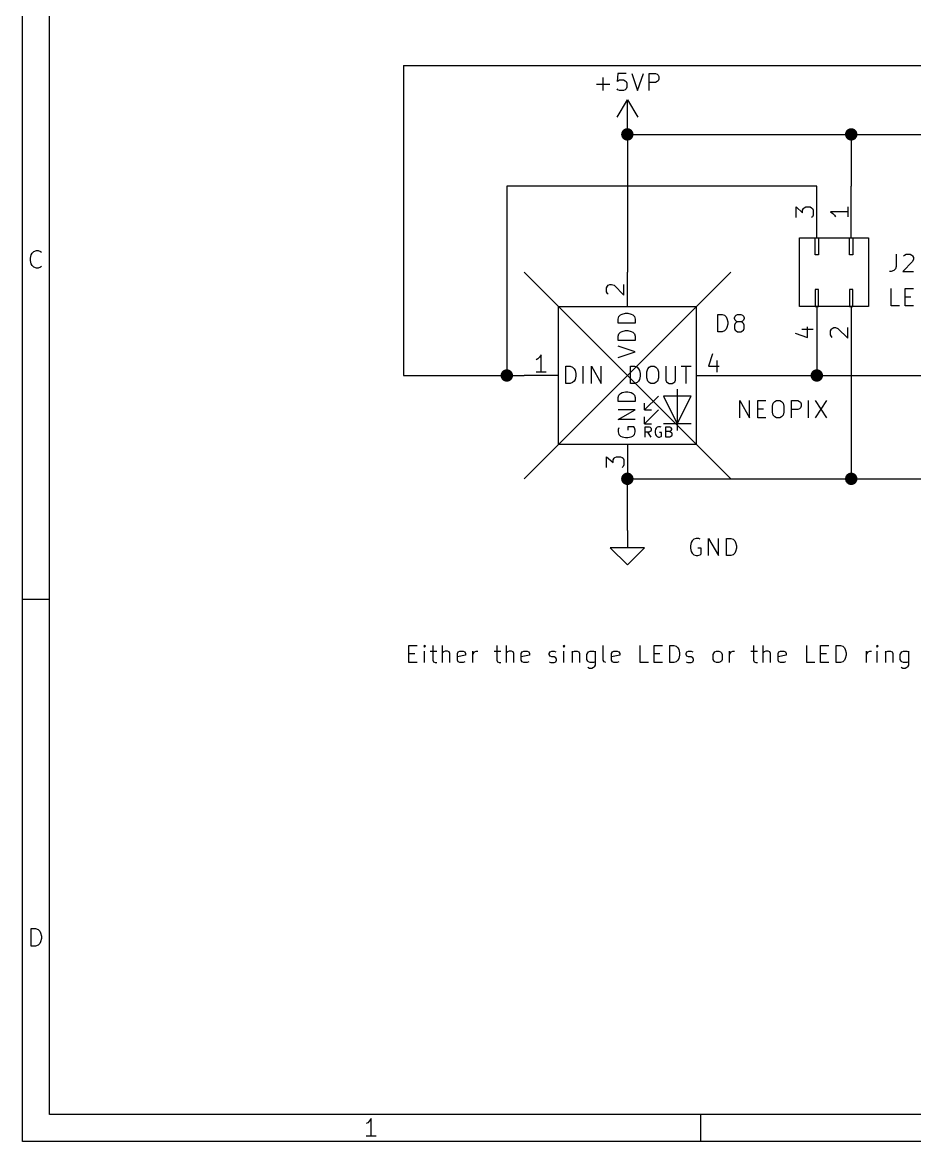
# Model space of a CAD drawing. Extents: x 0.4 to 11.3, y -7.9 to -0.4.
# Drawn here: x 0.394 to 2.984, y -7.874 to -4.625 of the extents above; entities that cross this region are included whole.
import ezdxf

# ---------------------------------------------------------------- set-up
doc = ezdxf.new("R2010")
doc.units = 0
doc.header["$MEASUREMENT"] = 0
for name, color, linetype in [('BLUE3', 171, 'CONTINUOUS'), ('CYAN2', 4, 'CONTINUOUS'), ('GRAY3', 9, 'CONTINUOUS'), ('GREEN3', 91, 'CONTINUOUS'), ('LORANGE', 41, 'CONTINUOUS'), ('LYELLOW', 51, 'CONTINUOUS'), ('RED2', 1, 'CONTINUOUS'), ('RED3', 11, 'CONTINUOUS'), ('WHITE', 7, 'CONTINUOUS')]:
    doc.layers.add(name, color=color, linetype=linetype)

msp = doc.modelspace()

# ---------------------------------------------------------------- linework, layer by layer
at = {"layer": 'BLUE3', "linetype": 'CONTINUOUS'}
for p, q in [((1.51601, -6.48371), (1.51601, -6.43371)), ((1.51601, -6.43371), (1.53982, -6.43371)), ((1.56125, -6.43371), (1.55887, -6.43609)), ((1.56363, -6.43609), (1.56125, -6.43371)), ((1.56125, -6.43371), (1.56125, -6.43847)), ((1.58506, -6.43371), (1.58506, -6.47657)), ((1.61363, -6.48371), (1.61363, -6.43371)), ((1.77077, -6.43371), (1.77077, -6.47657)), ((1.79934, -6.48371), (1.79934, -6.43371)), ((1.96601, -6.43371), (1.96363, -6.43609)), ((1.96839, -6.43609), (1.96601, -6.43371)), ((1.96601, -6.43371), (1.96601, -6.43847)), ((2.08029, -6.47657), (2.08029, -6.43371)), ((2.18743, -6.48371), (2.18743, -6.43371)), ((2.22791, -6.48371), (2.22791, -6.43371)), ((2.22791, -6.43371), (2.25172, -6.43371)), ((2.27315, -6.48371), (2.27315, -6.43371)), ((2.27315, -6.43371), (2.28505, -6.43371)), ((2.28505, -6.43371), (2.29219, -6.43609)), ((2.516, -6.43371), (2.516, -6.47657)), ((2.54457, -6.48371), (2.54457, -6.43371)), ((2.67076, -6.48371), (2.67076, -6.43371)), ((2.71124, -6.48371), (2.71124, -6.43371)), ((2.71124, -6.43371), (2.73505, -6.43371)), ((2.75647, -6.48371), (2.75647, -6.43371)), ((2.75647, -6.43371), (2.76838, -6.43371)), ((2.76838, -6.43371), (2.77552, -6.43609)), ((2.87552, -6.43371), (2.87314, -6.43609)), ((2.8779, -6.43609), (2.87552, -6.43371)), ((2.87552, -6.43371), (2.87552, -6.43847)), ((1.51601, -6.45752), (1.53268, -6.45752)), ((1.55887, -6.43609), (1.56125, -6.43847)), ((1.56125, -6.43847), (1.56363, -6.43609)), ((1.56125, -6.48371), (1.56125, -6.45038)), ((1.57792, -6.45038), (1.59696, -6.45038)), ((1.61601, -6.45276), (1.61363, -6.45514)), ((1.62078, -6.45038), (1.61601, -6.45276)), ((1.62792, -6.45038), (1.62078, -6.45038)), ((1.63268, -6.45276), (1.62792, -6.45038)), ((1.63506, -6.45752), (1.63268, -6.45276)), ((1.63506, -6.48371), (1.63506, -6.45752)), ((1.65649, -6.45752), (1.65887, -6.45276)), ((1.65649, -6.47657), (1.65649, -6.45752)), ((1.6803, -6.46228), (1.65649, -6.46704)), ((1.65887, -6.45276), (1.66363, -6.45038)), ((1.66363, -6.45038), (1.67315, -6.45038)), ((1.67315, -6.45038), (1.67791, -6.45276)), ((1.67791, -6.45276), (1.6803, -6.45752)), ((1.6803, -6.45752), (1.6803, -6.46228)), ((1.70172, -6.48371), (1.70172, -6.45038)), ((1.70172, -6.4599), (1.70411, -6.45514)), ((1.70411, -6.45514), (1.70649, -6.45276)), ((1.70649, -6.45276), (1.71125, -6.45038)), ((1.71125, -6.45038), (1.71601, -6.45038)), ((1.76363, -6.45038), (1.78268, -6.45038)), ((1.80172, -6.45276), (1.79934, -6.45514)), ((1.80649, -6.45038), (1.80172, -6.45276)), ((1.81363, -6.45038), (1.80649, -6.45038)), ((1.81839, -6.45276), (1.81363, -6.45038)), ((1.82077, -6.45752), (1.81839, -6.45276)), ((1.82077, -6.48371), (1.82077, -6.45752)), ((1.8422, -6.45752), (1.84458, -6.45276)), ((1.8422, -6.47657), (1.8422, -6.45752)), ((1.86601, -6.46228), (1.8422, -6.46704)), ((1.84458, -6.45276), (1.84934, -6.45038)), ((1.84934, -6.45038), (1.85887, -6.45038)), ((1.85887, -6.45038), (1.86363, -6.45276)), ((1.86363, -6.45276), (1.86601, -6.45752)), ((1.86601, -6.45752), (1.86601, -6.46228)), ((1.92315, -6.45752), (1.92553, -6.45276)), ((1.92315, -6.4599), (1.92315, -6.45752)), ((1.92553, -6.46466), (1.92315, -6.4599)), ((1.92553, -6.45276), (1.9303, -6.45038)), ((1.9303, -6.46704), (1.92553, -6.46466)), ((1.9303, -6.45038), (1.93744, -6.45038)), ((1.93744, -6.45038), (1.9422, -6.45276)), ((1.96363, -6.43609), (1.96601, -6.43847)), ((1.96601, -6.43847), (1.96839, -6.43609)), ((1.96601, -6.48371), (1.96601, -6.45038)), ((1.98982, -6.45038), (1.98982, -6.48371)), ((1.98982, -6.45514), (1.9922, -6.45276)), ((1.9922, -6.45276), (1.99696, -6.45038)), ((1.99696, -6.45038), (2.00411, -6.45038)), ((2.00411, -6.45038), (2.00887, -6.45276)), ((2.00887, -6.45276), (2.01125, -6.45752)), ((2.01125, -6.45752), (2.01125, -6.48371)), ((2.03268, -6.4599), (2.03506, -6.45514)), ((2.03268, -6.47419), (2.03268, -6.4599)), ((2.03506, -6.45514), (2.03744, -6.45276)), ((2.03744, -6.45276), (2.0422, -6.45038)), ((2.0422, -6.45038), (2.05172, -6.45038)), ((2.05172, -6.45038), (2.05648, -6.45276)), ((2.05648, -6.45038), (2.05648, -6.49085)), ((2.1041, -6.45752), (2.10648, -6.45276)), ((2.1041, -6.47657), (2.1041, -6.45752)), ((2.12791, -6.46228), (2.1041, -6.46704)), ((2.10648, -6.45276), (2.11124, -6.45038)), ((2.11124, -6.45038), (2.12077, -6.45038)), ((2.12077, -6.45038), (2.12553, -6.45276)), ((2.12553, -6.45276), (2.12791, -6.45752)), ((2.12791, -6.45752), (2.12791, -6.46228)), ((2.22791, -6.45752), (2.24458, -6.45752)), ((2.29219, -6.43609), (2.29696, -6.44085)), ((2.29696, -6.44085), (2.29934, -6.44561)), ((2.29934, -6.44561), (2.30172, -6.45514)), ((2.30172, -6.46228), (2.29934, -6.4718)), ((2.30172, -6.45514), (2.30172, -6.46228)), ((2.32077, -6.45752), (2.32315, -6.45276)), ((2.32077, -6.4599), (2.32077, -6.45752)), ((2.32315, -6.46466), (2.32077, -6.4599)), ((2.32315, -6.45276), (2.32791, -6.45038)), ((2.32791, -6.46704), (2.32315, -6.46466)), ((2.32791, -6.45038), (2.33505, -6.45038)), ((2.33505, -6.45038), (2.33981, -6.45276)), ((2.39934, -6.4599), (2.40172, -6.45514)), ((2.39934, -6.47419), (2.39934, -6.4599)), ((2.40172, -6.45514), (2.4041, -6.45276)), ((2.4041, -6.45276), (2.40886, -6.45038)), ((2.40886, -6.45038), (2.416, -6.45038)), ((2.416, -6.45038), (2.42076, -6.45276)), ((2.42076, -6.45276), (2.42315, -6.45514)), ((2.42315, -6.45514), (2.42553, -6.4599)), ((2.42553, -6.4599), (2.42553, -6.47419)), ((2.44695, -6.48371), (2.44695, -6.45038)), ((2.44695, -6.4599), (2.44933, -6.45514)), ((2.44933, -6.45514), (2.45172, -6.45276)), ((2.45172, -6.45276), (2.45648, -6.45038)), ((2.45648, -6.45038), (2.46124, -6.45038)), ((2.50886, -6.45038), (2.52791, -6.45038)), ((2.54695, -6.45276), (2.54457, -6.45514)), ((2.55172, -6.45038), (2.54695, -6.45276)), ((2.55886, -6.45038), (2.55172, -6.45038)), ((2.56362, -6.45276), (2.55886, -6.45038)), ((2.566, -6.45752), (2.56362, -6.45276)), ((2.566, -6.48371), (2.566, -6.45752)), ((2.58743, -6.45752), (2.58981, -6.45276)), ((2.58743, -6.47657), (2.58743, -6.45752)), ((2.61124, -6.46228), (2.58743, -6.46704)), ((2.58981, -6.45276), (2.59457, -6.45038)), ((2.59457, -6.45038), (2.60409, -6.45038)), ((2.60409, -6.45038), (2.60885, -6.45276)), ((2.60885, -6.45276), (2.61124, -6.45752)), ((2.61124, -6.45752), (2.61124, -6.46228)), ((2.71124, -6.45752), (2.72791, -6.45752)), ((2.77552, -6.43609), (2.78028, -6.44085)), ((2.78028, -6.44085), (2.78267, -6.44561)), ((2.78267, -6.44561), (2.78504, -6.45514)), ((2.78504, -6.46228), (2.78267, -6.4718)), ((2.78504, -6.45514), (2.78504, -6.46228)), ((2.84457, -6.48371), (2.84457, -6.45038)), ((2.84457, -6.4599), (2.84695, -6.45514)), ((2.84695, -6.45514), (2.84933, -6.45276)), ((2.84933, -6.45276), (2.85409, -6.45038)), ((2.85409, -6.45038), (2.85885, -6.45038)), ((2.87314, -6.43609), (2.87552, -6.43847)), ((2.87552, -6.43847), (2.8779, -6.43609)), ((2.87552, -6.48371), (2.87552, -6.45038)), ((2.89933, -6.45038), (2.89933, -6.48371)), ((2.89933, -6.45514), (2.90171, -6.45276)), ((2.90171, -6.45276), (2.90648, -6.45038)), ((2.90648, -6.45038), (2.91362, -6.45038)), ((2.91362, -6.45038), (2.91838, -6.45276)), ((2.91838, -6.45276), (2.92076, -6.45752)), ((2.92076, -6.45752), (2.92076, -6.48371)), ((2.94219, -6.4599), (2.94457, -6.45514)), ((2.94219, -6.47419), (2.94219, -6.4599)), ((2.94457, -6.45514), (2.94695, -6.45276)), ((2.94695, -6.45276), (2.95171, -6.45038)), ((2.95171, -6.45038), (2.96124, -6.45038)), ((2.96124, -6.45038), (2.966, -6.45276)), ((2.966, -6.45038), (2.966, -6.49085)), ((1.53982, -6.48371), (1.51601, -6.48371)), ((1.58506, -6.47657), (1.58744, -6.48133)), ((1.58744, -6.48133), (1.5922, -6.48371)), ((1.5922, -6.48371), (1.59696, -6.48371)), ((1.65887, -6.48133), (1.65649, -6.47657)), ((1.66363, -6.48371), (1.65887, -6.48133)), ((1.67315, -6.48371), (1.66363, -6.48371)), ((1.67791, -6.48133), (1.67315, -6.48371)), ((1.77077, -6.47657), (1.77315, -6.48133)), ((1.77315, -6.48133), (1.77792, -6.48371)), ((1.77792, -6.48371), (1.78268, -6.48371)), ((1.84458, -6.48133), (1.8422, -6.47657)), ((1.84934, -6.48371), (1.84458, -6.48133)), ((1.85887, -6.48371), (1.84934, -6.48371)), ((1.86363, -6.48133), (1.85887, -6.48371)), ((1.92315, -6.48133), (1.92791, -6.48371)), ((1.92791, -6.48371), (1.93744, -6.48371)), ((1.93744, -6.46704), (1.9303, -6.46704)), ((1.9422, -6.46943), (1.93744, -6.46704)), ((1.93744, -6.48371), (1.9422, -6.48133)), ((1.94458, -6.47419), (1.9422, -6.46943)), ((1.9422, -6.48133), (1.94458, -6.47657)), ((1.94458, -6.47657), (1.94458, -6.47419)), ((2.03506, -6.47895), (2.03268, -6.47419)), ((2.03744, -6.48133), (2.03506, -6.47895)), ((2.03982, -6.50038), (2.03506, -6.498)), ((2.0422, -6.48371), (2.03744, -6.48133)), ((2.05172, -6.48371), (2.0422, -6.48371)), ((2.05172, -6.498), (2.04696, -6.50038)), ((2.05648, -6.48133), (2.05172, -6.48371)), ((2.0541, -6.49561), (2.05172, -6.498)), ((2.05648, -6.49085), (2.0541, -6.49561)), ((2.08267, -6.48133), (2.08029, -6.47657)), ((2.08744, -6.48371), (2.08267, -6.48133)), ((2.10648, -6.48133), (2.1041, -6.47657)), ((2.11124, -6.48371), (2.10648, -6.48133)), ((2.12077, -6.48371), (2.11124, -6.48371)), ((2.12553, -6.48133), (2.12077, -6.48371)), ((2.21124, -6.48371), (2.18743, -6.48371)), ((2.25172, -6.48371), (2.22791, -6.48371)), ((2.28505, -6.48371), (2.27315, -6.48371)), ((2.29219, -6.48133), (2.28505, -6.48371)), ((2.29696, -6.47657), (2.29219, -6.48133)), ((2.29934, -6.4718), (2.29696, -6.47657)), ((2.32077, -6.48133), (2.32553, -6.48371)), ((2.32553, -6.48371), (2.33505, -6.48371)), ((2.33505, -6.46704), (2.32791, -6.46704)), ((2.33981, -6.46943), (2.33505, -6.46704)), ((2.33505, -6.48371), (2.33981, -6.48133)), ((2.34219, -6.47419), (2.33981, -6.46943)), ((2.33981, -6.48133), (2.34219, -6.47657)), ((2.34219, -6.47657), (2.34219, -6.47419)), ((2.40172, -6.47895), (2.39934, -6.47419)), ((2.4041, -6.48133), (2.40172, -6.47895)), ((2.40886, -6.48371), (2.4041, -6.48133)), ((2.416, -6.48371), (2.40886, -6.48371)), ((2.42076, -6.48133), (2.416, -6.48371)), ((2.42315, -6.47895), (2.42076, -6.48133)), ((2.42553, -6.47419), (2.42315, -6.47895)), ((2.516, -6.47657), (2.51838, -6.48133)), ((2.51838, -6.48133), (2.52315, -6.48371)), ((2.52315, -6.48371), (2.52791, -6.48371)), ((2.58981, -6.48133), (2.58743, -6.47657)), ((2.59457, -6.48371), (2.58981, -6.48133)), ((2.60409, -6.48371), (2.59457, -6.48371)), ((2.60885, -6.48133), (2.60409, -6.48371)), ((2.69457, -6.48371), (2.67076, -6.48371)), ((2.73505, -6.48371), (2.71124, -6.48371)), ((2.76838, -6.48371), (2.75647, -6.48371)), ((2.77552, -6.48133), (2.76838, -6.48371)), ((2.78028, -6.47657), (2.77552, -6.48133)), ((2.78267, -6.4718), (2.78028, -6.47657)), ((2.94457, -6.47895), (2.94219, -6.47419)), ((2.94695, -6.48133), (2.94457, -6.47895)), ((2.94933, -6.50038), (2.94457, -6.498)), ((2.95171, -6.48371), (2.94695, -6.48133)), ((2.96124, -6.48371), (2.95171, -6.48371)), ((2.96124, -6.498), (2.95647, -6.50038)), ((2.966, -6.48133), (2.96124, -6.48371)), ((2.96361, -6.49561), (2.96124, -6.498)), ((2.966, -6.49085), (2.96361, -6.49561)), ((2.04696, -6.50038), (2.03982, -6.50038)), ((2.95647, -6.50038), (2.94933, -6.50038))]:
    msp.add_line(p, q, dxfattribs=at)
at = {"layer": 'CYAN2', "linetype": 'CONTINUOUS'}
for p, q in [((2.12262, -4.7728), (2.12024, -4.79661)), ((2.14643, -4.7728), (2.12262, -4.7728)), ((2.16309, -4.7728), (2.17976, -4.8228)), ((2.17976, -4.8228), (2.19643, -4.7728)), ((2.21309, -4.8228), (2.21309, -4.7728)), ((2.21309, -4.7728), (2.23214, -4.7728)), ((2.23214, -4.7728), (2.23691, -4.77519)), ((2.23691, -4.77519), (2.23929, -4.77757)), ((2.06071, -4.80376), (2.09881, -4.80376)), ((2.07976, -4.8228), (2.07976, -4.78471)), ((2.12024, -4.79661), (2.12262, -4.79423)), ((2.12262, -4.79423), (2.12738, -4.79185)), ((2.12738, -4.79185), (2.13929, -4.79185)), ((2.13929, -4.79185), (2.14405, -4.79423)), ((2.14405, -4.79423), (2.14643, -4.79661)), ((2.14643, -4.79661), (2.14881, -4.80137)), ((2.14881, -4.80137), (2.14881, -4.81328)), ((2.23214, -4.799), (2.21309, -4.799)), ((2.23691, -4.79661), (2.23214, -4.799)), ((2.23929, -4.79423), (2.23691, -4.79661)), ((2.23929, -4.77757), (2.24167, -4.78233)), ((2.24167, -4.78947), (2.23929, -4.79423)), ((2.24167, -4.78233), (2.24167, -4.78947)), ((2.12262, -4.82043), (2.12024, -4.81804)), ((2.12738, -4.8228), (2.12262, -4.82043)), ((2.13929, -4.8228), (2.12738, -4.8228)), ((2.14405, -4.82043), (2.13929, -4.8228)), ((2.14643, -4.81804), (2.14405, -4.82043)), ((2.14881, -4.81328), (2.14643, -4.81804)), ((2.93057, -5.2978), (2.93057, -5.33352)), ((2.93057, -5.2978), (2.93057, -5.33352)), ((2.97819, -5.31923), (2.94961, -5.3478)), ((2.97819, -5.31923), (2.94961, -5.3478)), ((2.952, -5.30257), (2.95437, -5.30019)), ((2.952, -5.30257), (2.95437, -5.30019)), ((2.95437, -5.30019), (2.95914, -5.2978)), ((2.95437, -5.30019), (2.95914, -5.2978)), ((2.95914, -5.2978), (2.97104, -5.2978)), ((2.95914, -5.2978), (2.97104, -5.2978)), ((2.97104, -5.2978), (2.9758, -5.30019)), ((2.97104, -5.2978), (2.9758, -5.30019)), ((2.9758, -5.30019), (2.97819, -5.30257)), ((2.9758, -5.30019), (2.97819, -5.30257)), ((2.97819, -5.30257), (2.98057, -5.30733)), ((2.97819, -5.30257), (2.98057, -5.30733)), ((2.98057, -5.31209), (2.97819, -5.31923)), ((2.98057, -5.31209), (2.97819, -5.31923)), ((2.98057, -5.30733), (2.98057, -5.31209)), ((2.98057, -5.30733), (2.98057, -5.31209)), ((2.91628, -5.3478), (2.91152, -5.3478)), ((2.91628, -5.3478), (2.91152, -5.3478)), ((2.92343, -5.34543), (2.91628, -5.3478)), ((2.92343, -5.34543), (2.91628, -5.3478)), ((2.92819, -5.34066), (2.92343, -5.34543)), ((2.92819, -5.34066), (2.92343, -5.34543)), ((2.93057, -5.33352), (2.92819, -5.34066)), ((2.93057, -5.33352), (2.92819, -5.34066)), ((2.94961, -5.3478), (2.98057, -5.3478)), ((2.94961, -5.3478), (2.98057, -5.3478)), ((2.91628, -5.4478), (2.91628, -5.3978)), ((2.91628, -5.4478), (2.91628, -5.3978)), ((2.95676, -5.4478), (2.95676, -5.3978)), ((2.95676, -5.3978), (2.98057, -5.3978)), ((2.95676, -5.4478), (2.95676, -5.3978)), ((2.95676, -5.3978), (2.98057, -5.3978)), ((2.95676, -5.42161), (2.97343, -5.42161)), ((2.95676, -5.42161), (2.97343, -5.42161)), ((2.94009, -5.4478), (2.91628, -5.4478)), ((2.94009, -5.4478), (2.91628, -5.4478)), ((2.98057, -5.4478), (2.95676, -5.4478)), ((2.98057, -5.4478), (2.95676, -5.4478)), ((2.33571, -6.13471), (2.33333, -6.14423)), ((2.33809, -6.12995), (2.33571, -6.13471)), ((2.34285, -6.12519), (2.33809, -6.12995)), ((2.35, -6.1228), (2.34285, -6.12519)), ((2.35714, -6.1228), (2.35, -6.1228)), ((2.3619, -6.12519), (2.35714, -6.1228)), ((2.38571, -6.1728), (2.38571, -6.1228)), ((2.38571, -6.1228), (2.41428, -6.1728)), ((2.41428, -6.1728), (2.41428, -6.1228)), ((2.43809, -6.1728), (2.43809, -6.1228)), ((2.43809, -6.1228), (2.45, -6.1228)), ((2.45, -6.1228), (2.45714, -6.12519)), ((2.45714, -6.12519), (2.4619, -6.12995)), ((2.4619, -6.12995), (2.46428, -6.13471)), ((2.46428, -6.13471), (2.46666, -6.14423)), ((2.33333, -6.14423), (2.33333, -6.15137)), ((2.33333, -6.15137), (2.33571, -6.1609)), ((2.33571, -6.1609), (2.33809, -6.16566)), ((2.33809, -6.16566), (2.34285, -6.17043)), ((2.34285, -6.17043), (2.35, -6.1728)), ((2.35, -6.1728), (2.35476, -6.1728)), ((2.36428, -6.15137), (2.35476, -6.15137)), ((2.35476, -6.1728), (2.3619, -6.17043)), ((2.3619, -6.17043), (2.36428, -6.16804)), ((2.36428, -6.16804), (2.36428, -6.15137)), ((2.45, -6.1728), (2.43809, -6.1728)), ((2.45714, -6.17043), (2.45, -6.1728)), ((2.4619, -6.16566), (2.45714, -6.17043)), ((2.46428, -6.1609), (2.4619, -6.16566)), ((2.46666, -6.15137), (2.46428, -6.1609)), ((2.46666, -6.14423), (2.46666, -6.15137))]:
    msp.add_line(p, q, dxfattribs=at)
at = {"layer": 'GRAY3', "linetype": 'CONTINUOUS'}
for p, q in [((2.15, -5.45), (2.15, -5.35)), ((2.15, -5.45), (2.15, -5.35)), ((2.08988, -5.39523), (2.09226, -5.39047)), ((2.08988, -5.39523), (2.09226, -5.39047)), ((2.09226, -5.39047), (2.09464, -5.38809)), ((2.09226, -5.39047), (2.09464, -5.38809)), ((2.09464, -5.38809), (2.0994, -5.38571)), ((2.09464, -5.38809), (2.0994, -5.38571)), ((2.0994, -5.38571), (2.10417, -5.38571)), ((2.0994, -5.38571), (2.10417, -5.38571)), ((2.10417, -5.38571), (2.11131, -5.38809)), ((2.10417, -5.38571), (2.11131, -5.38809)), ((2.11131, -5.38809), (2.13988, -5.41666)), ((2.11131, -5.38809), (2.13988, -5.41666)), ((2.13988, -5.41666), (2.13988, -5.38571)), ((2.13988, -5.41666), (2.13988, -5.38571)), ((2.08988, -5.40714), (2.08988, -5.39523)), ((2.08988, -5.40714), (2.08988, -5.39523)), ((2.09226, -5.4119), (2.08988, -5.40714)), ((2.09226, -5.4119), (2.08988, -5.40714)), ((2.09464, -5.41428), (2.09226, -5.4119)), ((2.09464, -5.41428), (2.09226, -5.4119)), ((1.95, -5.85), (1.95, -5.45)), ((1.95, -5.45), (2.35, -5.45)), ((2.35, -5.45), (2.35, -5.85)), ((2.12313, -5.48619), (2.12551, -5.47905)), ((2.12313, -5.48619), (2.12551, -5.47905)), ((2.12313, -5.49809), (2.12313, -5.48619)), ((2.12313, -5.49809), (2.12313, -5.48619)), ((2.12551, -5.47905), (2.13028, -5.47428)), ((2.12551, -5.47905), (2.13028, -5.47428)), ((2.13028, -5.47428), (2.13504, -5.4719)), ((2.13028, -5.47428), (2.13504, -5.4719)), ((2.13504, -5.4719), (2.14456, -5.46952)), ((2.13504, -5.4719), (2.14456, -5.46952)), ((2.14456, -5.46952), (2.1517, -5.46952)), ((2.14456, -5.46952), (2.1517, -5.46952)), ((2.1517, -5.46952), (2.16122, -5.4719)), ((2.1517, -5.46952), (2.16122, -5.4719)), ((2.16122, -5.4719), (2.16599, -5.47428)), ((2.16122, -5.4719), (2.16599, -5.47428)), ((2.16599, -5.47428), (2.17075, -5.47905)), ((2.16599, -5.47428), (2.17075, -5.47905)), ((2.17075, -5.47905), (2.17313, -5.48619)), ((2.17075, -5.47905), (2.17313, -5.48619)), ((2.17313, -5.48619), (2.17313, -5.49809)), ((2.17313, -5.48619), (2.17313, -5.49809)), ((2.41309, -5.5228), (2.41309, -5.4728)), ((2.41309, -5.4728), (2.425, -5.4728)), ((2.41309, -5.5228), (2.41309, -5.4728)), ((2.41309, -5.4728), (2.425, -5.4728)), ((2.425, -5.4728), (2.43214, -5.47519)), ((2.425, -5.4728), (2.43214, -5.47519)), ((2.43214, -5.47519), (2.43691, -5.47995)), ((2.43214, -5.47519), (2.43691, -5.47995)), ((2.43691, -5.47995), (2.43929, -5.48471)), ((2.43691, -5.47995), (2.43929, -5.48471)), ((2.43929, -5.48471), (2.44167, -5.49423)), ((2.43929, -5.48471), (2.44167, -5.49423)), ((2.46072, -5.48233), (2.46309, -5.47757)), ((2.46072, -5.48233), (2.46309, -5.47757)), ((2.46072, -5.48471), (2.46072, -5.48233)), ((2.46072, -5.48471), (2.46072, -5.48233)), ((2.46309, -5.48947), (2.46072, -5.48471)), ((2.46309, -5.48947), (2.46072, -5.48471)), ((2.46309, -5.47757), (2.46548, -5.47519)), ((2.46309, -5.47757), (2.46548, -5.47519)), ((2.46548, -5.49185), (2.46309, -5.48947)), ((2.46548, -5.49185), (2.46309, -5.48947)), ((2.46548, -5.47519), (2.47024, -5.4728)), ((2.46548, -5.47519), (2.47024, -5.4728)), ((2.47024, -5.4728), (2.47976, -5.4728)), ((2.47024, -5.4728), (2.47976, -5.4728)), ((2.47976, -5.4728), (2.48452, -5.47519)), ((2.47976, -5.4728), (2.48452, -5.47519)), ((2.48452, -5.47519), (2.48691, -5.47757)), ((2.48452, -5.47519), (2.48691, -5.47757)), ((2.48691, -5.48947), (2.48452, -5.49185)), ((2.48691, -5.48947), (2.48452, -5.49185)), ((2.48691, -5.47757), (2.48929, -5.48233)), ((2.48691, -5.47757), (2.48929, -5.48233)), ((2.48929, -5.48471), (2.48691, -5.48947)), ((2.48929, -5.48471), (2.48691, -5.48947)), ((2.48929, -5.48233), (2.48929, -5.48471)), ((2.48929, -5.48233), (2.48929, -5.48471)), ((2.17313, -5.49809), (2.12313, -5.49809)), ((2.17313, -5.49809), (2.12313, -5.49809)), ((2.13028, -5.52428), (2.13504, -5.5219)), ((2.13028, -5.52428), (2.13504, -5.5219)), ((2.13504, -5.5219), (2.14456, -5.51952)), ((2.13504, -5.5219), (2.14456, -5.51952)), ((2.14456, -5.51952), (2.1517, -5.51952)), ((2.14456, -5.51952), (2.1517, -5.51952)), ((2.1517, -5.51952), (2.16122, -5.5219)), ((2.1517, -5.51952), (2.16122, -5.5219)), ((2.16122, -5.5219), (2.16599, -5.52428)), ((2.16122, -5.5219), (2.16599, -5.52428)), ((2.425, -5.5228), (2.41309, -5.5228)), ((2.425, -5.5228), (2.41309, -5.5228)), ((2.43214, -5.52043), (2.425, -5.5228)), ((2.43214, -5.52043), (2.425, -5.5228)), ((2.43691, -5.51566), (2.43214, -5.52043)), ((2.43691, -5.51566), (2.43214, -5.52043)), ((2.43929, -5.5109), (2.43691, -5.51566)), ((2.43929, -5.5109), (2.43691, -5.51566)), ((2.44167, -5.50137), (2.43929, -5.5109)), ((2.44167, -5.50137), (2.43929, -5.5109)), ((2.44167, -5.49423), (2.44167, -5.50137)), ((2.44167, -5.49423), (2.44167, -5.50137)), ((2.46309, -5.499), (2.46072, -5.50376)), ((2.46309, -5.499), (2.46072, -5.50376)), ((2.46072, -5.50376), (2.46072, -5.51328)), ((2.46072, -5.50376), (2.46072, -5.51328)), ((2.46072, -5.51328), (2.46309, -5.51804)), ((2.46072, -5.51328), (2.46309, -5.51804)), ((2.46548, -5.49661), (2.46309, -5.499)), ((2.46548, -5.49661), (2.46309, -5.499)), ((2.46309, -5.51804), (2.46548, -5.52043)), ((2.46309, -5.51804), (2.46548, -5.52043)), ((2.47024, -5.49423), (2.46548, -5.49185)), ((2.47024, -5.49423), (2.46548, -5.49185)), ((2.47024, -5.49423), (2.46548, -5.49661)), ((2.47024, -5.49423), (2.46548, -5.49661)), ((2.46548, -5.52043), (2.47024, -5.5228)), ((2.46548, -5.52043), (2.47024, -5.5228)), ((2.47976, -5.49423), (2.47024, -5.49423)), ((2.47976, -5.49423), (2.47024, -5.49423)), ((2.47024, -5.5228), (2.47976, -5.5228)), ((2.47024, -5.5228), (2.47976, -5.5228)), ((2.48452, -5.49185), (2.47976, -5.49423)), ((2.48452, -5.49185), (2.47976, -5.49423)), ((2.48452, -5.49661), (2.47976, -5.49423)), ((2.48452, -5.49661), (2.47976, -5.49423)), ((2.47976, -5.5228), (2.48452, -5.52043)), ((2.47976, -5.5228), (2.48452, -5.52043)), ((2.48691, -5.499), (2.48452, -5.49661)), ((2.48691, -5.499), (2.48452, -5.49661)), ((2.48452, -5.52043), (2.48691, -5.51804)), ((2.48452, -5.52043), (2.48691, -5.51804)), ((2.48929, -5.50376), (2.48691, -5.499)), ((2.48929, -5.50376), (2.48691, -5.499)), ((2.48691, -5.51804), (2.48929, -5.51328)), ((2.48691, -5.51804), (2.48929, -5.51328)), ((2.48929, -5.51328), (2.48929, -5.50376)), ((2.48929, -5.51328), (2.48929, -5.50376)), ((2.12313, -5.53619), (2.12551, -5.52905)), ((2.12313, -5.53619), (2.12551, -5.52905)), ((2.12313, -5.54809), (2.12313, -5.53619)), ((2.12313, -5.54809), (2.12313, -5.53619)), ((2.17313, -5.54809), (2.12313, -5.54809)), ((2.17313, -5.54809), (2.12313, -5.54809)), ((2.12551, -5.52905), (2.13028, -5.52428)), ((2.12551, -5.52905), (2.13028, -5.52428)), ((2.16599, -5.52428), (2.17075, -5.52905)), ((2.16599, -5.52428), (2.17075, -5.52905)), ((2.17075, -5.52905), (2.17313, -5.53619)), ((2.17075, -5.52905), (2.17313, -5.53619)), ((2.17313, -5.53619), (2.17313, -5.54809)), ((2.17313, -5.53619), (2.17313, -5.54809)), ((2.17313, -5.58143), (2.12313, -5.56476)), ((2.17313, -5.58143), (2.12313, -5.56476)), ((2.12313, -5.59809), (2.17313, -5.58143)), ((2.12313, -5.59809), (2.17313, -5.58143)), ((2.39762, -5.5875), (2.38572, -5.62321)), ((2.39762, -5.5875), (2.38572, -5.62321)), ((1.89048, -5.60178), (1.88572, -5.60417)), ((1.89048, -5.60178), (1.88572, -5.60417)), ((1.89524, -5.59702), (1.89048, -5.60178)), ((1.89524, -5.59702), (1.89048, -5.60178)), ((1.9, -5.58988), (1.89524, -5.59702)), ((1.9, -5.58988), (1.89524, -5.59702)), ((1.9, -5.63988), (1.9, -5.58988)), ((1.9, -5.63988), (1.9, -5.58988)), ((2.40952, -5.60655), (2.40952, -5.63988)), ((2.40952, -5.60655), (2.40952, -5.63988)), ((1.95, -5.65), (1.85, -5.65)), ((1.95, -5.65), (1.85, -5.65)), ((1.91429, -5.63988), (1.88572, -5.63988)), ((1.91429, -5.63988), (1.88572, -5.63988)), ((1.9719, -5.67313), (1.9719, -5.62313)), ((1.9719, -5.62313), (1.98381, -5.62313)), ((1.9719, -5.67313), (1.9719, -5.62313)), ((1.9719, -5.62313), (1.98381, -5.62313)), ((1.98381, -5.62313), (1.99095, -5.62551)), ((1.98381, -5.62313), (1.99095, -5.62551)), ((1.99095, -5.62551), (1.99571, -5.63028)), ((1.99095, -5.62551), (1.99571, -5.63028)), ((1.99571, -5.63028), (1.99809, -5.63504)), ((1.99571, -5.63028), (1.99809, -5.63504)), ((1.99809, -5.63504), (2.00047, -5.64456)), ((1.99809, -5.63504), (2.00047, -5.64456)), ((2.00047, -5.6517), (1.99809, -5.66122)), ((2.00047, -5.6517), (1.99809, -5.66122)), ((2.00047, -5.64456), (2.00047, -5.6517)), ((2.00047, -5.64456), (2.00047, -5.6517)), ((2.0219, -5.67313), (2.0219, -5.62313)), ((2.0219, -5.67313), (2.0219, -5.62313)), ((2.04571, -5.67313), (2.04571, -5.62313)), ((2.04571, -5.62313), (2.07428, -5.67313)), ((2.04571, -5.67313), (2.04571, -5.62313)), ((2.04571, -5.62313), (2.07428, -5.67313)), ((2.07428, -5.67313), (2.07428, -5.62313)), ((2.07428, -5.67313), (2.07428, -5.62313)), ((2.15904, -5.67313), (2.15904, -5.62313)), ((2.15904, -5.62313), (2.17095, -5.62313)), ((2.15904, -5.67313), (2.15904, -5.62313)), ((2.15904, -5.62313), (2.17095, -5.62313)), ((2.17095, -5.62313), (2.17809, -5.62551)), ((2.17095, -5.62313), (2.17809, -5.62551)), ((2.17809, -5.62551), (2.18285, -5.63028)), ((2.17809, -5.62551), (2.18285, -5.63028)), ((2.18285, -5.63028), (2.18524, -5.63504)), ((2.18285, -5.63028), (2.18524, -5.63504)), ((2.18524, -5.63504), (2.18761, -5.64456)), ((2.18524, -5.63504), (2.18761, -5.64456)), ((2.18761, -5.6517), (2.18524, -5.66122)), ((2.18761, -5.6517), (2.18524, -5.66122)), ((2.18761, -5.64456), (2.18761, -5.6517)), ((2.18761, -5.64456), (2.18761, -5.6517)), ((2.20667, -5.6398), (2.20904, -5.63028)), ((2.20667, -5.6398), (2.20904, -5.63028)), ((2.20667, -5.65646), (2.20667, -5.6398)), ((2.20667, -5.65646), (2.20667, -5.6398)), ((2.20904, -5.63028), (2.21381, -5.62551)), ((2.20904, -5.63028), (2.21381, -5.62551)), ((2.21381, -5.62551), (2.21857, -5.62313)), ((2.21381, -5.62551), (2.21857, -5.62313)), ((2.21857, -5.62313), (2.22809, -5.62313)), ((2.21857, -5.62313), (2.22809, -5.62313)), ((2.22809, -5.62313), (2.23285, -5.62551)), ((2.22809, -5.62313), (2.23285, -5.62551)), ((2.23285, -5.62551), (2.23761, -5.63028)), ((2.23285, -5.62551), (2.23761, -5.63028)), ((2.23761, -5.63028), (2.24, -5.6398)), ((2.23761, -5.63028), (2.24, -5.6398)), ((2.24, -5.6398), (2.24, -5.65646)), ((2.24, -5.6398), (2.24, -5.65646)), ((2.26143, -5.62313), (2.26143, -5.66361)), ((2.26143, -5.62313), (2.26143, -5.66361)), ((2.29, -5.66361), (2.29, -5.62313)), ((2.29, -5.66361), (2.29, -5.62313)), ((2.30667, -5.62313), (2.33524, -5.62313)), ((2.30667, -5.62313), (2.33524, -5.62313)), ((2.32095, -5.67313), (2.32095, -5.62313)), ((2.32095, -5.67313), (2.32095, -5.62313)), ((2.35, -5.65), (2.45, -5.65)), ((2.35, -5.65), (2.45, -5.65)), ((2.38572, -5.62321), (2.41667, -5.62321)), ((2.38572, -5.62321), (2.41667, -5.62321)), ((1.98381, -5.67313), (1.9719, -5.67313)), ((1.98381, -5.67313), (1.9719, -5.67313)), ((1.99095, -5.67075), (1.98381, -5.67313)), ((1.99095, -5.67075), (1.98381, -5.67313)), ((1.99571, -5.66599), (1.99095, -5.67075)), ((1.99571, -5.66599), (1.99095, -5.67075)), ((1.99809, -5.66122), (1.99571, -5.66599)), ((1.99809, -5.66122), (1.99571, -5.66599)), ((2.17095, -5.67313), (2.15904, -5.67313)), ((2.17095, -5.67313), (2.15904, -5.67313)), ((2.17809, -5.67075), (2.17095, -5.67313)), ((2.17809, -5.67075), (2.17095, -5.67313)), ((2.18285, -5.66599), (2.17809, -5.67075)), ((2.18285, -5.66599), (2.17809, -5.67075)), ((2.18524, -5.66122), (2.18285, -5.66599)), ((2.18524, -5.66122), (2.18285, -5.66599)), ((2.20904, -5.66599), (2.20667, -5.65646)), ((2.20904, -5.66599), (2.20667, -5.65646)), ((2.21381, -5.67075), (2.20904, -5.66599)), ((2.21381, -5.67075), (2.20904, -5.66599)), ((2.21857, -5.67313), (2.21381, -5.67075)), ((2.21857, -5.67313), (2.21381, -5.67075)), ((2.22809, -5.67313), (2.21857, -5.67313)), ((2.22809, -5.67313), (2.21857, -5.67313)), ((2.23285, -5.67075), (2.22809, -5.67313)), ((2.23285, -5.67075), (2.22809, -5.67313)), ((2.23761, -5.66599), (2.23285, -5.67075)), ((2.23761, -5.66599), (2.23285, -5.67075)), ((2.24, -5.65646), (2.23761, -5.66599)), ((2.24, -5.65646), (2.23761, -5.66599)), ((2.26143, -5.66361), (2.26381, -5.66837)), ((2.26143, -5.66361), (2.26381, -5.66837)), ((2.26381, -5.66837), (2.26619, -5.67075)), ((2.26381, -5.66837), (2.26619, -5.67075)), ((2.26619, -5.67075), (2.27095, -5.67313)), ((2.26619, -5.67075), (2.27095, -5.67313)), ((2.27095, -5.67313), (2.28047, -5.67313)), ((2.27095, -5.67313), (2.28047, -5.67313)), ((2.28047, -5.67313), (2.28524, -5.67075)), ((2.28047, -5.67313), (2.28524, -5.67075)), ((2.28524, -5.67075), (2.28762, -5.66837)), ((2.28524, -5.67075), (2.28762, -5.66837)), ((2.28762, -5.66837), (2.29, -5.66361)), ((2.28762, -5.66837), (2.29, -5.66361)), ((2.12313, -5.71381), (2.12551, -5.70667)), ((2.12313, -5.71381), (2.12551, -5.70667)), ((2.12313, -5.72571), (2.12313, -5.71381)), ((2.12313, -5.72571), (2.12313, -5.71381)), ((2.12551, -5.70667), (2.13028, -5.7019)), ((2.12551, -5.70667), (2.13028, -5.7019)), ((2.13028, -5.7019), (2.13504, -5.69952)), ((2.13028, -5.7019), (2.13504, -5.69952)), ((2.13504, -5.69952), (2.14456, -5.69714)), ((2.13504, -5.69952), (2.14456, -5.69714)), ((2.14456, -5.69714), (2.1517, -5.69714)), ((2.14456, -5.69714), (2.1517, -5.69714)), ((2.1517, -5.69714), (2.16122, -5.69952)), ((2.1517, -5.69714), (2.16122, -5.69952)), ((2.16122, -5.69952), (2.16599, -5.7019)), ((2.16122, -5.69952), (2.16599, -5.7019)), ((2.16599, -5.7019), (2.17075, -5.70667)), ((2.16599, -5.7019), (2.17075, -5.70667)), ((2.17075, -5.70667), (2.17313, -5.71381)), ((2.17075, -5.70667), (2.17313, -5.71381)), ((2.17313, -5.71381), (2.17313, -5.72571)), ((2.17313, -5.71381), (2.17313, -5.72571)), ((2.24, -5.71), (2.2, -5.75)), ((2.335, -5.71), (2.255, -5.71)), ((2.255, -5.71), (2.295, -5.79)), ((2.295, -5.69), (2.295, -5.79)), ((2.295, -5.79), (2.335, -5.71)), ((2.17313, -5.72571), (2.12313, -5.72571)), ((2.17313, -5.72571), (2.12313, -5.72571)), ((2.12313, -5.77809), (2.17313, -5.74952)), ((2.17313, -5.74952), (2.12313, -5.74952)), ((2.12313, -5.77809), (2.17313, -5.74952)), ((2.17313, -5.74952), (2.12313, -5.74952)), ((2.2, -5.75), (2.2, -5.73)), ((2.2, -5.75), (2.22, -5.75)), ((2.24, -5.75), (2.2, -5.79)), ((2.47619, -5.7728), (2.47619, -5.7228)), ((2.47619, -5.7228), (2.50476, -5.7728)), ((2.47619, -5.7728), (2.47619, -5.7228)), ((2.47619, -5.7228), (2.50476, -5.7728)), ((2.50476, -5.7728), (2.50476, -5.7228)), ((2.50476, -5.7728), (2.50476, -5.7228)), ((2.52857, -5.7728), (2.52857, -5.7228)), ((2.52857, -5.7228), (2.55238, -5.7228)), ((2.52857, -5.7728), (2.52857, -5.7228)), ((2.52857, -5.7228), (2.55238, -5.7228)), ((2.52857, -5.74661), (2.54524, -5.74661)), ((2.52857, -5.74661), (2.54524, -5.74661)), ((2.57143, -5.73947), (2.57381, -5.72995)), ((2.57143, -5.73947), (2.57381, -5.72995)), ((2.57143, -5.75614), (2.57143, -5.73947)), ((2.57143, -5.75614), (2.57143, -5.73947)), ((2.57381, -5.72995), (2.57857, -5.72519)), ((2.57381, -5.72995), (2.57857, -5.72519)), ((2.57857, -5.72519), (2.58333, -5.7228)), ((2.57857, -5.72519), (2.58333, -5.7228)), ((2.58333, -5.7228), (2.59285, -5.7228)), ((2.58333, -5.7228), (2.59285, -5.7228)), ((2.59285, -5.7228), (2.59762, -5.72519)), ((2.59285, -5.7228), (2.59762, -5.72519)), ((2.59762, -5.72519), (2.60238, -5.72995)), ((2.59762, -5.72519), (2.60238, -5.72995)), ((2.60238, -5.72995), (2.60476, -5.73947)), ((2.60238, -5.72995), (2.60476, -5.73947)), ((2.60476, -5.73947), (2.60476, -5.75614)), ((2.60476, -5.73947), (2.60476, -5.75614)), ((2.62619, -5.7728), (2.62619, -5.7228)), ((2.62619, -5.7228), (2.64524, -5.7228)), ((2.62619, -5.7728), (2.62619, -5.7228)), ((2.62619, -5.7228), (2.64524, -5.7228)), ((2.64524, -5.749), (2.62619, -5.749)), ((2.64524, -5.749), (2.62619, -5.749)), ((2.64524, -5.7228), (2.65, -5.72519)), ((2.64524, -5.7228), (2.65, -5.72519)), ((2.65, -5.74661), (2.64524, -5.749)), ((2.65, -5.74661), (2.64524, -5.749)), ((2.65, -5.72519), (2.65238, -5.72757)), ((2.65, -5.72519), (2.65238, -5.72757)), ((2.65238, -5.74423), (2.65, -5.74661)), ((2.65238, -5.74423), (2.65, -5.74661)), ((2.65238, -5.72757), (2.65476, -5.73233)), ((2.65238, -5.72757), (2.65476, -5.73233)), ((2.65476, -5.73947), (2.65238, -5.74423)), ((2.65476, -5.73947), (2.65238, -5.74423)), ((2.65476, -5.73233), (2.65476, -5.73947)), ((2.65476, -5.73233), (2.65476, -5.73947)), ((2.67619, -5.7728), (2.67619, -5.7228)), ((2.67619, -5.7728), (2.67619, -5.7228)), ((2.69524, -5.7228), (2.72857, -5.7728)), ((2.72857, -5.7228), (2.69524, -5.7728)), ((2.69524, -5.7228), (2.72857, -5.7728)), ((2.72857, -5.7228), (2.69524, -5.7728)), ((2.17313, -5.77809), (2.12313, -5.77809)), ((2.17313, -5.77809), (2.12313, -5.77809)), ((2.2, -5.79), (2.2, -5.77)), ((2.55238, -5.7728), (2.52857, -5.7728)), ((2.55238, -5.7728), (2.52857, -5.7728)), ((2.57381, -5.76566), (2.57143, -5.75614)), ((2.57381, -5.76566), (2.57143, -5.75614)), ((2.57857, -5.77043), (2.57381, -5.76566)), ((2.57857, -5.77043), (2.57381, -5.76566)), ((2.58333, -5.7728), (2.57857, -5.77043)), ((2.58333, -5.7728), (2.57857, -5.77043)), ((2.59285, -5.7728), (2.58333, -5.7728)), ((2.59285, -5.7728), (2.58333, -5.7728)), ((2.59762, -5.77043), (2.59285, -5.7728)), ((2.59762, -5.77043), (2.59285, -5.7728)), ((2.60238, -5.76566), (2.59762, -5.77043)), ((2.60238, -5.76566), (2.59762, -5.77043)), ((2.60476, -5.75614), (2.60238, -5.76566)), ((2.60476, -5.75614), (2.60238, -5.76566)), ((2.12551, -5.8019), (2.12313, -5.80667)), ((2.12551, -5.8019), (2.12313, -5.80667)), ((2.12313, -5.80667), (2.12313, -5.81381)), ((2.12313, -5.80667), (2.12313, -5.81381)), ((2.12313, -5.81381), (2.12551, -5.82095)), ((2.12313, -5.81381), (2.12551, -5.82095)), ((2.16837, -5.79952), (2.1517, -5.79952)), ((2.1517, -5.79952), (2.1517, -5.80905)), ((2.16837, -5.79952), (2.1517, -5.79952)), ((2.1517, -5.79952), (2.1517, -5.80905)), ((2.17075, -5.8019), (2.16837, -5.79952)), ((2.17075, -5.8019), (2.16837, -5.79952)), ((2.17313, -5.80905), (2.17075, -5.8019)), ((2.17313, -5.80905), (2.17075, -5.8019)), ((2.17075, -5.82095), (2.17313, -5.81381)), ((2.17075, -5.82095), (2.17313, -5.81381)), ((2.17313, -5.81381), (2.17313, -5.80905)), ((2.17313, -5.81381), (2.17313, -5.80905)), ((2.2, -5.79), (2.22, -5.79)), ((2.20214, -5.82869), (2.20214, -5.79869)), ((2.20214, -5.79869), (2.21357, -5.79869)), ((2.21357, -5.8144), (2.20214, -5.8144)), ((2.21928, -5.82869), (2.20928, -5.8144)), ((2.21357, -5.79869), (2.21643, -5.80011)), ((2.21643, -5.81297), (2.21357, -5.8144)), ((2.21643, -5.80011), (2.21785, -5.80154)), ((2.21785, -5.81154), (2.21643, -5.81297)), ((2.21785, -5.80154), (2.21928, -5.8044)), ((2.21928, -5.80869), (2.21785, -5.81154)), ((2.21928, -5.8044), (2.21928, -5.80869)), ((2.23214, -5.80583), (2.23071, -5.81154)), ((2.23071, -5.81154), (2.23071, -5.81583)), ((2.23071, -5.81583), (2.23214, -5.82154)), ((2.23357, -5.80297), (2.23214, -5.80583)), ((2.23643, -5.80011), (2.23357, -5.80297)), ((2.24071, -5.79869), (2.23643, -5.80011)), ((2.245, -5.79869), (2.24071, -5.79869)), ((2.24928, -5.81583), (2.24357, -5.81583)), ((2.24785, -5.80011), (2.245, -5.79869)), ((2.24928, -5.82583), (2.24928, -5.81583)), ((2.335, -5.79), (2.255, -5.79)), ((2.26214, -5.82869), (2.26214, -5.79869)), ((2.26214, -5.79869), (2.27214, -5.79869)), ((2.27214, -5.81297), (2.26214, -5.81297)), ((2.27214, -5.79869), (2.275, -5.80011)), ((2.275, -5.81154), (2.27214, -5.81297)), ((2.27214, -5.81297), (2.27643, -5.8144)), ((2.275, -5.80011), (2.27643, -5.80154)), ((2.27643, -5.81011), (2.275, -5.81154)), ((2.27643, -5.80154), (2.27785, -5.8044)), ((2.27785, -5.80726), (2.27643, -5.81011)), ((2.27643, -5.8144), (2.27785, -5.81583)), ((2.27785, -5.8044), (2.27785, -5.80726)), ((2.27785, -5.81583), (2.27928, -5.81869)), ((2.295, -5.79), (2.295, -5.81)), ((2.12551, -5.82095), (2.13028, -5.82571)), ((2.12551, -5.82095), (2.13028, -5.82571)), ((2.13028, -5.82571), (2.13504, -5.82809)), ((2.13028, -5.82571), (2.13504, -5.82809)), ((2.13504, -5.82809), (2.14456, -5.83047)), ((2.13504, -5.82809), (2.14456, -5.83047)), ((2.14456, -5.83047), (2.1517, -5.83047)), ((2.14456, -5.83047), (2.1517, -5.83047)), ((2.1517, -5.83047), (2.16122, -5.82809)), ((2.1517, -5.83047), (2.16122, -5.82809)), ((2.16122, -5.82809), (2.16599, -5.82571)), ((2.16122, -5.82809), (2.16599, -5.82571)), ((2.16599, -5.82571), (2.17075, -5.82095)), ((2.16599, -5.82571), (2.17075, -5.82095)), ((2.23214, -5.82154), (2.23357, -5.8244)), ((2.23357, -5.8244), (2.23643, -5.82726)), ((2.23643, -5.82726), (2.24071, -5.82869)), ((2.24071, -5.82869), (2.24357, -5.82869)), ((2.24357, -5.82869), (2.24785, -5.82726)), ((2.24785, -5.82726), (2.24928, -5.82583)), ((2.27357, -5.82869), (2.26214, -5.82869)), ((2.27643, -5.82726), (2.27357, -5.82869)), ((2.27785, -5.82583), (2.27643, -5.82726)), ((2.27928, -5.82297), (2.27785, -5.82583)), ((2.27928, -5.81869), (2.27928, -5.82297)), ((2.35, -5.85), (1.95, -5.85)), ((2.15, -5.85), (2.15, -5.95)), ((2.15, -5.85), (2.15, -5.95)), ((2.08988, -5.91666), (2.08988, -5.88571)), ((2.08988, -5.88571), (2.10893, -5.90238)), ((2.08988, -5.91666), (2.08988, -5.88571)), ((2.08988, -5.88571), (2.10893, -5.90238)), ((2.10893, -5.89523), (2.11131, -5.89047)), ((2.10893, -5.89523), (2.11131, -5.89047)), ((2.10893, -5.90238), (2.10893, -5.89523)), ((2.10893, -5.90238), (2.10893, -5.89523)), ((2.11131, -5.89047), (2.11369, -5.88809)), ((2.11131, -5.89047), (2.11369, -5.88809)), ((2.11369, -5.88809), (2.11845, -5.88571)), ((2.11369, -5.88809), (2.11845, -5.88571)), ((2.11845, -5.88571), (2.13035, -5.88571)), ((2.11845, -5.88571), (2.13035, -5.88571)), ((2.13035, -5.88571), (2.13512, -5.88809)), ((2.13035, -5.88571), (2.13512, -5.88809)), ((2.13512, -5.88809), (2.1375, -5.89047)), ((2.13512, -5.88809), (2.1375, -5.89047)), ((2.1375, -5.89047), (2.13988, -5.89523)), ((2.1375, -5.89047), (2.13988, -5.89523)), ((2.13988, -5.90952), (2.1375, -5.91428)), ((2.13988, -5.90952), (2.1375, -5.91428)), ((2.13988, -5.89523), (2.13988, -5.90952)), ((2.13988, -5.89523), (2.13988, -5.90952)), ((2.1375, -5.91428), (2.13512, -5.91666)), ((2.1375, -5.91428), (2.13512, -5.91666))]:
    msp.add_line(p, q, dxfattribs=at)
at = {"layer": 'GREEN3', "linetype": 'CONTINUOUS'}
for p, q in [((1.5, -4.75), (8.3, -4.75)), ((1.5, -4.75), (1.5, -5.65)), ((2.15, -4.95), (2.8, -4.95)), ((2.15, -4.95), (2.15, -5.35)), ((2.8, -4.95), (4.65, -4.95)), ((2.8, -4.95), (2.8, -5.1)), ((2.7, -5.1), (1.8, -5.1)), ((1.8, -5.1), (1.8, -5.65)), ((2.7, -5.6), (2.7, -5.65)), ((2.8, -5.6), (2.8, -5.95)), ((1.5, -5.65), (1.8, -5.65)), ((1.8, -5.65), (1.85, -5.65)), ((2.45, -5.65), (2.7, -5.65)), ((2.7, -5.65), (4.2, -5.65)), ((2.15, -6.1), (2.15, -5.95)), ((2.15, -5.95), (2.8, -5.95)), ((2.8, -5.95), (4.65, -5.95))]:
    msp.add_line(p, q, dxfattribs=at)
at = {"layer": 'GREEN3', "const_width": 0.018}
for points in [[(2.141, -4.95, 1), (2.159, -4.95, 1)], [(2.791, -4.95, 1), (2.809, -4.95, 1)], [(1.791, -5.65, 1), (1.809, -5.65, 1)], [(2.691, -5.65, 1), (2.709, -5.65, 1)], [(2.141, -5.95, 1), (2.159, -5.95, 1)], [(2.791, -5.95, 1), (2.809, -5.95, 1)]]:
    msp.add_lwpolyline(points, format="xyb", close=True, dxfattribs=at)
at = {"layer": 'LORANGE', "linetype": 'CONTINUOUS'}
for p, q in [((1.85, -5.35), (2.45, -5.95)), ((2.45, -5.35), (1.85, -5.95)), ((1.85, -5.35), (2.45, -5.95)), ((2.45, -5.35), (1.85, -5.95))]:
    msp.add_line(p, q, dxfattribs=at)
at = {"layer": 'LYELLOW', "linetype": 'CONTINUOUS'}
for p, q in [((2.65, -5.45), (2.65, -5.25)), ((2.65, -5.25), (2.85, -5.25)), ((2.85, -5.25), (2.85, -5.45)), ((2.85, -5.45), (2.65, -5.45))]:
    msp.add_line(p, q, dxfattribs=at)
at = {"layer": 'RED2', "linetype": 'CONTINUOUS'}
for p, q in [((0.3937, -7.8743), (0.3937, -0.3937)), ((0.47244, -7.79556), (0.47244, -0.47244)), ((2.12, -4.9), (2.15, -4.85)), ((2.15, -4.95), (2.15, -4.85)), ((2.15, -4.85), (2.18, -4.9)), ((2.7, -5.25), (2.7, -5.1)), ((2.7, -5.25), (2.7, -5.1)), ((2.8, -5.25), (2.8, -5.1)), ((2.8, -5.25), (2.8, -5.1)), ((2.65, -5.45), (2.65, -5.25)), ((2.65, -5.25), (2.85, -5.25)), ((2.695, -5.3), (2.695, -5.25)), ((2.695, -5.25), (2.705, -5.25)), ((2.705, -5.25), (2.705, -5.3)), ((2.795, -5.3), (2.795, -5.25)), ((2.795, -5.25), (2.805, -5.25)), ((2.805, -5.25), (2.805, -5.3)), ((2.85, -5.25), (2.85, -5.45)), ((0.41967, -5.29934), (0.4221, -5.29446)), ((0.4221, -5.29446), (0.42698, -5.28959)), ((0.42698, -5.28959), (0.43429, -5.28715)), ((0.43429, -5.28715), (0.43916, -5.28715)), ((0.43916, -5.28715), (0.44647, -5.28959)), ((0.44647, -5.28959), (0.44891, -5.29203)), ((0.41723, -5.30909), (0.41967, -5.29934)), ((0.41723, -5.3164), (0.41723, -5.30909)), ((0.41967, -5.32615), (0.41723, -5.3164)), ((0.4221, -5.33102), (0.41967, -5.32615)), ((2.705, -5.3), (2.695, -5.3)), ((2.805, -5.3), (2.795, -5.3)), ((0.42698, -5.3359), (0.4221, -5.33102)), ((0.43429, -5.33833), (0.42698, -5.3359)), ((0.43916, -5.33833), (0.43429, -5.33833)), ((0.44647, -5.3359), (0.43916, -5.33833)), ((0.44891, -5.33346), (0.44647, -5.3359)), ((2.705, -5.4), (2.695, -5.4)), ((2.695, -5.4), (2.695, -5.45)), ((2.705, -5.45), (2.705, -5.4)), ((2.805, -5.4), (2.795, -5.4)), ((2.795, -5.4), (2.795, -5.45)), ((2.805, -5.45), (2.805, -5.4)), ((2.85, -5.45), (2.65, -5.45)), ((2.695, -5.45), (2.705, -5.45)), ((2.7, -5.45), (2.7, -5.6)), ((2.7, -5.45), (2.7, -5.6)), ((2.795, -5.45), (2.805, -5.45)), ((2.8, -5.45), (2.8, -5.6)), ((2.8, -5.45), (2.8, -5.6)), ((2.15, -6.1), (2.15, -6.15)), ((2.15, -6.15), (2.1, -6.15)), ((2.1, -6.15), (2.15, -6.2)), ((2.15, -6.2), (2.2, -6.15)), ((2.2, -6.15), (2.15, -6.15)), ((0.3937, -6.29921), (0.47244, -6.29921)), ((0.41967, -7.30684), (0.41967, -7.25566)), ((0.41967, -7.25566), (0.43185, -7.25566)), ((0.43185, -7.25566), (0.43916, -7.25809)), ((0.43916, -7.25809), (0.44404, -7.26297)), ((0.44404, -7.26297), (0.44647, -7.26784)), ((0.44647, -7.26784), (0.44891, -7.27759)), ((0.44891, -7.27759), (0.44891, -7.2849)), ((0.43185, -7.30684), (0.41967, -7.30684)), ((0.43916, -7.3044), (0.43185, -7.30684)), ((0.44404, -7.29952), (0.43916, -7.3044)), ((0.44647, -7.29465), (0.44404, -7.29952)), ((0.44891, -7.2849), (0.44647, -7.29465)), ((11.2206, -7.79556), (0.47244, -7.79556)), ((2.3622, -7.79556), (2.3622, -7.8743)), ((1.39646, -7.81931), (1.39158, -7.82174)), ((1.40133, -7.81443), (1.39646, -7.81931)), ((1.4062, -7.80712), (1.40133, -7.81443)), ((1.4062, -7.8583), (1.4062, -7.80712)), ((1.42083, -7.8583), (1.39158, -7.8583)), ((11.2993, -7.8743), (0.3937, -7.8743))]:
    msp.add_line(p, q, dxfattribs=at)
at = {"layer": 'RED3', "linetype": 'CONTINUOUS'}
for p, q in [((2.63988, -5.19166), (2.63988, -5.16071)), ((2.63988, -5.16071), (2.65893, -5.17738)), ((2.63988, -5.19166), (2.63988, -5.16071)), ((2.63988, -5.16071), (2.65893, -5.17738)), ((2.65893, -5.17023), (2.66131, -5.16547)), ((2.65893, -5.17023), (2.66131, -5.16547)), ((2.66131, -5.16547), (2.66369, -5.16309)), ((2.66131, -5.16547), (2.66369, -5.16309)), ((2.66369, -5.16309), (2.66845, -5.16071)), ((2.66369, -5.16309), (2.66845, -5.16071)), ((2.66845, -5.16071), (2.68035, -5.16071)), ((2.66845, -5.16071), (2.68035, -5.16071)), ((2.68035, -5.16071), (2.68512, -5.16309)), ((2.68035, -5.16071), (2.68512, -5.16309)), ((2.68512, -5.16309), (2.6875, -5.16547)), ((2.68512, -5.16309), (2.6875, -5.16547)), ((2.6875, -5.16547), (2.68988, -5.17023)), ((2.6875, -5.16547), (2.68988, -5.17023)), ((2.78988, -5.16071), (2.78988, -5.18928)), ((2.78988, -5.16071), (2.78988, -5.18928)), ((2.65893, -5.17738), (2.65893, -5.17023)), ((2.65893, -5.17738), (2.65893, -5.17023)), ((2.6875, -5.18928), (2.68512, -5.19166)), ((2.6875, -5.18928), (2.68512, -5.19166)), ((2.68988, -5.18452), (2.6875, -5.18928)), ((2.68988, -5.18452), (2.6875, -5.18928)), ((2.68988, -5.17023), (2.68988, -5.18452)), ((2.68988, -5.17023), (2.68988, -5.18452)), ((2.78988, -5.175), (2.73988, -5.175)), ((2.73988, -5.175), (2.74702, -5.17976)), ((2.78988, -5.175), (2.73988, -5.175)), ((2.73988, -5.175), (2.74702, -5.17976)), ((2.74702, -5.17976), (2.75178, -5.18452)), ((2.74702, -5.17976), (2.75178, -5.18452)), ((2.75178, -5.18452), (2.75417, -5.18928)), ((2.75178, -5.18452), (2.75417, -5.18928)), ((2.65655, -5.51547), (2.68988, -5.51547)), ((2.65655, -5.51547), (2.68988, -5.51547)), ((2.67321, -5.53928), (2.67321, -5.50833)), ((2.67321, -5.53928), (2.67321, -5.50833)), ((2.73988, -5.52023), (2.74226, -5.51547)), ((2.73988, -5.52023), (2.74226, -5.51547)), ((2.73988, -5.53214), (2.73988, -5.52023)), ((2.73988, -5.53214), (2.73988, -5.52023)), ((2.74226, -5.51547), (2.74464, -5.51309)), ((2.74226, -5.51547), (2.74464, -5.51309)), ((2.74464, -5.51309), (2.7494, -5.51071)), ((2.74464, -5.51309), (2.7494, -5.51071)), ((2.7494, -5.51071), (2.75417, -5.51071)), ((2.7494, -5.51071), (2.75417, -5.51071)), ((2.75417, -5.51071), (2.76131, -5.51309)), ((2.75417, -5.51071), (2.76131, -5.51309)), ((2.76131, -5.51309), (2.78988, -5.54166)), ((2.76131, -5.51309), (2.78988, -5.54166)), ((2.78988, -5.54166), (2.78988, -5.51071)), ((2.78988, -5.54166), (2.78988, -5.51071)), ((2.6375, -5.52738), (2.67321, -5.53928)), ((2.6375, -5.52738), (2.67321, -5.53928)), ((2.74226, -5.5369), (2.73988, -5.53214)), ((2.74226, -5.5369), (2.73988, -5.53214)), ((2.74464, -5.53928), (2.74226, -5.5369)), ((2.74464, -5.53928), (2.74226, -5.5369))]:
    msp.add_line(p, q, dxfattribs=at)
at = {"layer": 'WHITE', "linetype": 'CONTINUOUS'}
for p, q in [((1.95, -5.85), (1.95, -5.45)), ((1.95, -5.45), (2.35, -5.45)), ((2.35, -5.45), (2.35, -5.85)), ((2.35, -5.85), (1.95, -5.85))]:
    msp.add_line(p, q, dxfattribs=at)

doc.saveas('drawing.dxf')
